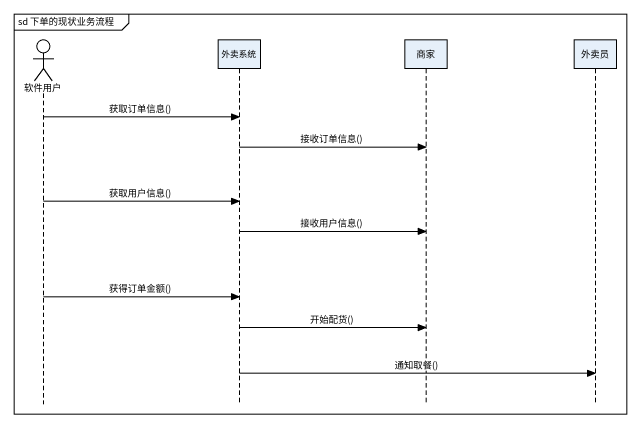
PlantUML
@startuml
mainframe sd 下单的现状业务流程
hide footbox
actor 软件用户
participant 外卖系统
participant 商家
participant 外卖员

软件用户 -> 外卖系统 : 获取订单信息()
外卖系统 -> 商家 : 接收订单信息()
软件用户 -> 外卖系统 : 获取用户信息()
外卖系统 -> 商家 : 接收用户信息()
软件用户 -> 外卖系统 : 获得订单金额()
外卖系统 -> 商家 : 开始配货()
外卖系统 -> 外卖员 : 通知取餐()
@enduml
